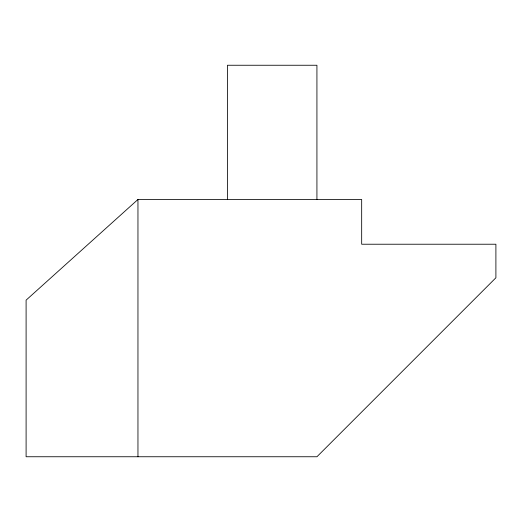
<?xml version="1.0" encoding="UTF-8"?>
<svg xmlns="http://www.w3.org/2000/svg" width="522" height="522" viewBox="0 0 522 522"><rect width="100%" height="100%" fill="white"/><g stroke="black" fill="none" stroke-linecap="round" stroke-linejoin="round"><path stroke-width="0.78" d="M137.958 199.476L26.1 300.15L26.1 456.75L316.926 456.75L495.9 277.776L495.9 244.224L361.674 244.224L361.674 199.476L137.958 199.476L137.958 456.75M316.926 199.476L316.926 65.25L227.442 65.25L227.442 199.476"/></g></svg>
